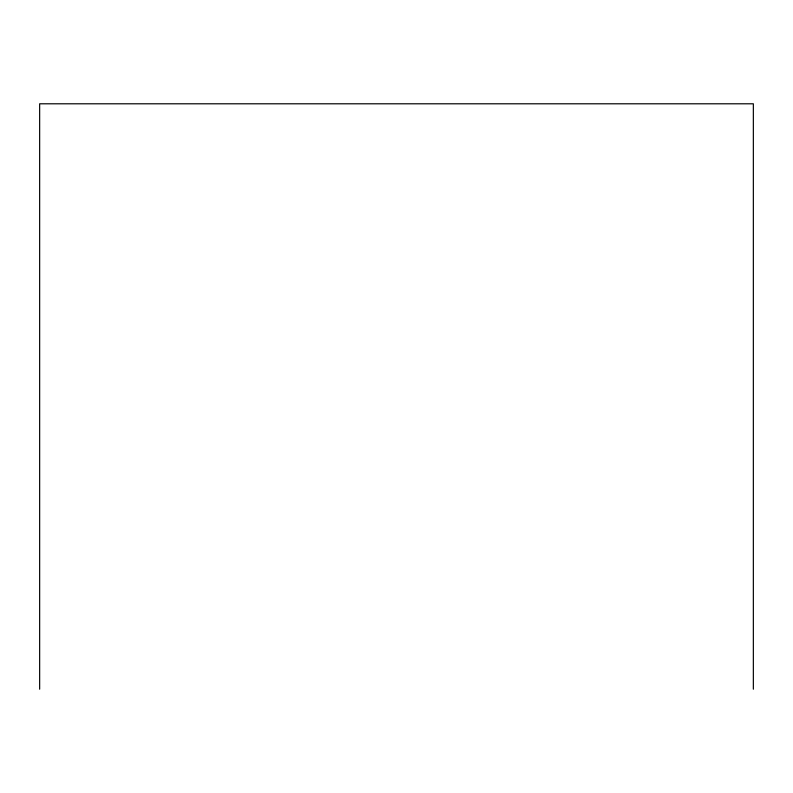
<?xml version="1.0" encoding="UTF-8"?>
<svg xmlns="http://www.w3.org/2000/svg" width="793" height="793" viewBox="0 0 793 793"><rect width="100%" height="100%" fill="white"/><g stroke="black" fill="none" stroke-linecap="round" stroke-linejoin="round"><path stroke-width="1.19" d="M753.35 689.206L753.35 103.794L39.65 103.794L39.65 689.206"/></g></svg>
